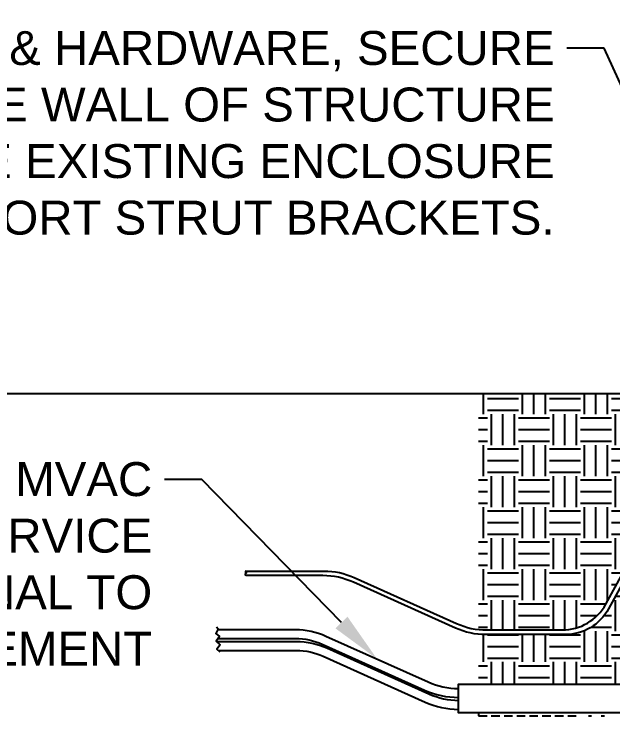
# Model space of a CAD drawing. Header units: feet. Extents: x -689 to 11593, y -511 to 1546.
# Drawn here: x 84.14 to 119.43, y 764.25 to 805.63 of the extents above; entities that cross this region are included whole.
import ezdxf
from ezdxf import colors
from ezdxf.entities.mleader import LeaderData, LeaderLine
from ezdxf.math import Vec2, Vec3

# ---------------------------------------------------------------- set-up
doc = ezdxf.new("R2010")
doc.units = ezdxf.units.FT
doc.header["$MEASUREMENT"] = 0
doc.linetypes.add('HIDDEN', pattern=[0.375, 0.25, -0.125])
for name, color, linetype in [('E-CABL-ACF', 1, 'AC_CABLE_FEEDER'), ('E-COND-PVC', 4, 'Continuous'), ('E-DETL-1', 7, 'Continuous'), ('E-EQPM-ENCL', 8, 'Continuous'), ('E-FIN-GR', 4, 'Continuous'), ('E-HATCH', 9, 'Continuous'), ('G-ANNO-TEXT', 1, 'Continuous')]:
    doc.layers.add(name, color=color, linetype=linetype)
doc.styles.add('NEI-A', font='arial.ttf')
doc.styles.get("Standard").update_dxf_attribs({"font": 'arial.ttf'})
doc.linetypes.add('AC_CABLE_FEEDER', pattern='A,0.2,-0.05,0,-0.05,0.2,-0.12,["ACF",Standard,S=0.1,R=0,X=-0.05,Y=-0.05],-0.3,0.2,-0.05,0,-0.05', length=1.22)

msp = doc.modelspace()

# ---------------------------------------------------------------- hatches: boundary and pattern name
at = {"layer": 'E-HATCH'}
h = msp.add_hatch(dxfattribs=at)
h.set_pattern_fill('EARTH', color=252, scale=7.30643)
h.set_pattern_definition([(0, (106.5517, 108.2514), (1.8266074, 1.8266074), [1.826607, -1.826607]), (0, (106.5517, 108.9364), (1.8266074, 1.8266074), [1.826607, -1.826607]), (0, (106.5517, 109.6214), (1.8266074, 1.8266074), [1.826607, -1.826607]), (90, (106.78, 109.8497), (-1.8266074, 1.8266074), [1.826607, -1.826607]), (90, (107.465, 109.8497), (-1.8266074, 1.8266074), [1.826607, -1.826607]), (90, (108.15, 109.8497), (-1.8266074, 1.8266074), [1.826607, -1.826607])])
h.paths.add_polyline_path([(111.50862, 780.13913), (111.50862, 783.24554), (123.19891, 783.24554), (123.19891, 778.49173), (120.67631, 773.88888)])
h.paths.add_polyline_path([(111.50862, 780.13913), (120.67631, 773.88888), (119.00229, 770.83438, -0.27392087), (116.43938, 769.31642), (111.99969, 769.31642, -0.02807054), (111.50862, 769.34401)])
h.paths.add_polyline_path([(111.50862, 769.06379, 0.02469625), (111.94089, 769.04243), (116.60166, 769.04243, 0.27392087), (119.16457, 770.56039), (123.19891, 777.92164), (123.19891, 766.13564), (118.18383, 766.13052), (111.50862, 766.13052)])
h.paths.add_polyline_path([(115.39194, 785.24432), (84.21459, 785.24432), (84.21459, 792.74307), (115.39194, 792.74307)], flags=9)

# ---------------------------------------------------------------- linework, layer by layer
at = {"layer": 'E-CABL-ACF', "linetype": 'Continuous', "flags": 128}
for points in [[(96.15538, 769.34751), (100.71974, 769.34751, -0.10609353), (102.51847, 768.9615), (108.53132, 766.25616, 0.10609353), (110.33006, 765.87014)], [(96.15965, 768.81816), (100.71974, 768.81816, -0.10609353), (102.30127, 768.47876), (108.31413, 765.77342, 0.10609353), (110.33006, 765.34079)], [(96.06557, 768.6412), (100.77129, 768.6412, -0.10609353), (102.57003, 768.25519), (108.58288, 765.54985, 0.10312109), (110.33006, 765.16414, 0.10312109)], [(96.18865, 768.11185), (100.77129, 768.11185, -0.10609353), (102.35283, 767.77245), (108.36568, 765.06711, 0.10344126), (110.33006, 764.63476, 0.10344126)]]:
    msp.add_lwpolyline(points, format="xyb", dxfattribs=at)
at = {"layer": 'E-COND-PVC'}
msp.add_lwpolyline([(123.69891, 764.44171), (110.33006, 764.44171), (110.33006, 766.13052), (123.69891, 766.13052), (123.69891, 766.13052)], close=True, dxfattribs=at)
at = {"layer": 'E-DETL-1', "color": 64, "linetype": 'Continuous', "flags": 128}
for points in [[(97.80672, 772.79378), (102.38937, 772.79378, -0.10609353), (104.1881, 772.40777), (110.20095, 769.70243, 0.10609353), (111.99969, 769.31642), (116.43938, 769.31642, 0.27392087), (119.00229, 770.83438), (128.92615, 788.94193, -0.16010926), (129.25938, 789.25357)], [(129.52353, 789.0179, 0.19859148), (129.08843, 788.66794), (119.16457, 770.56039, -0.27392087), (116.60166, 769.04243), (111.94089, 769.04243, -0.10609353), (110.14215, 769.42844), (104.1293, 772.13378, 0.10609353), (102.33057, 772.51979), (97.80672, 772.51979)], [(97.80672, 772.51979, -0.51270153), (97.80672, 772.65679, 0.51270153), (97.80672, 772.79378, 0.51270153), (97.80672, 772.65679, -0.51270153)]]:
    msp.add_lwpolyline(points, format="xyb", dxfattribs=at)
at = {"layer": 'E-EQPM-ENCL', "linetype": 'HIDDEN', "ltscale": 2}
for points in [[(117.39221, 764.44171), (111.50862, 764.44171), (111.50862, 764.24882), (117.42374, 764.24882)], [(118.12969, 764.44171), (117.9465, 764.44171)], [(117.98184, 764.24882), (118.1665, 764.24882)], [(118.87857, 764.44171), (118.69343, 764.44171)], [(118.73565, 764.24882), (118.92293, 764.24882)]]:
    msp.add_lwpolyline(points, dxfattribs=at)
at = {"layer": 'E-FIN-GR', "flags": 128}
msp.add_lwpolyline([(123.19891, 783.24554), (79.44764, 783.24554)], dxfattribs=at)
at = {"layer": 'G-ANNO-TEXT'}
msp.add_lwpolyline([(96.06627, 769.50115), (96.17369, 769.38057), (96.02263, 769.10781), (96.24818, 768.93884), (96.04428, 768.66088), (96.27899, 768.44391), (96.09494, 768.19013), (96.26592, 768.03357)], dxfattribs=at)

# ---------------------------------------------------------------- next in the draw order: leaders
ml = msp.add_multileader_mtext('Standard', dxfattribs=at)
ml.set_content('\\pxsm1,qr;(TYP.) UNISTRUT & HARDWARE, SECURE TO ENCLOSURE WALL OF STRUCTURE OR USE EXISTING ENCLOSURE SUPPORT STRUT BRACKETS.', color=256, style='NEI-A')
ml.set_leader_properties()
ml.build(insert=Vec2(0, 0))
ml.multileader.update_dxf_attribs({"dogleg_length": 3, "arrow_head_size": 3})
ctx = ml.context
ctx.base_point, ctx.char_height, ctx.arrow_head_size, ctx.landing_gap_size, ctx.plane_origin = Vec3(59.69288, 803.60952), 2, 3, 0.73064, Vec3(119.86993, 803.42115)
ctx.text_align_type = 2
notes = []
notes.append((ctx, [(0, (1, 1, 0), (118.90953, 803.60952), (-1, 0), 2.19193, [(0, [(125.8807, 788.28939)], 0, [])])]))
ctx.mtext.insert, ctx.mtext.width, ctx.mtext.defined_height, ctx.mtext.alignment, ctx.mtext.line_spacing_factor, ctx.mtext.flow_direction = Vec3(115.98696, 804.62657), 56.4454555, 51.91895, 3, 0.6, 5
ctx.mtext.has_bg_fill, ctx.mtext.bg_color, ctx.mtext.bg_scale_factor, ctx.mtext.bg_transparency, ctx.mtext.use_window_bg_color = 1, -1073741824, 1.5, 0, 1
ml = msp.add_multileader_mtext('Standard', dxfattribs=at)
ml.set_content('\\pxsm1,qr;ADD SLACK ON MVAC CABLES FOR SERVICE LOOP EXTERNAL TO MVJB BASEMENT', color=256, style='NEI-A')
ml.set_leader_properties()
ml.build(insert=Vec2(0, 0))
ml.multileader.update_dxf_attribs({"dogleg_length": 2.19193, "arrow_head_size": 3})
ctx = ml.context
ctx.base_point, ctx.char_height, ctx.arrow_head_size, ctx.landing_gap_size, ctx.plane_origin = Vec3(61.09585, 778.1945), 2, 3, 0.73064, Vec3(72.54227, 753.1795)
ctx.text_align_type = 2
notes.append((ctx, [(1, (1, 1, 0), (95.202, 778.1945), (-1, 0), 2.19193, [(0, [(105.5249, 767.60883)], 0, [])])]))
ctx.mtext.insert, ctx.mtext.width, ctx.mtext.defined_height, ctx.mtext.alignment, ctx.mtext.line_spacing_factor, ctx.mtext.flow_direction = Vec3(92.27943, 779.21156), 35.6991822, 14.72822, 3, 0.6, 5
ctx.mtext.has_bg_fill, ctx.mtext.bg_color, ctx.mtext.bg_scale_factor, ctx.mtext.bg_transparency, ctx.mtext.use_window_bg_color = 1, -1073741824, 1.5, 0, 1
for ctx, leaders in notes:
    for number, flags, end, landing, length, lines in leaders:
        leader = LeaderData()
        leader.index, (leader.has_last_leader_line, leader.has_dogleg_vector, leader.attachment_direction) = number, flags
        leader.last_leader_point, leader.dogleg_vector, leader.dogleg_length = Vec3(end), Vec3(landing), length
        for number, points, colour, breaks in lines:
            line = LeaderLine()
            line.index, line.vertices, line.color, line.breaks = number, Vec3.list(points), colors.encode_raw_color(colour), breaks
            leader.lines.append(line)
        ctx.leaders.append(leader)

doc.saveas('drawing.dxf')
